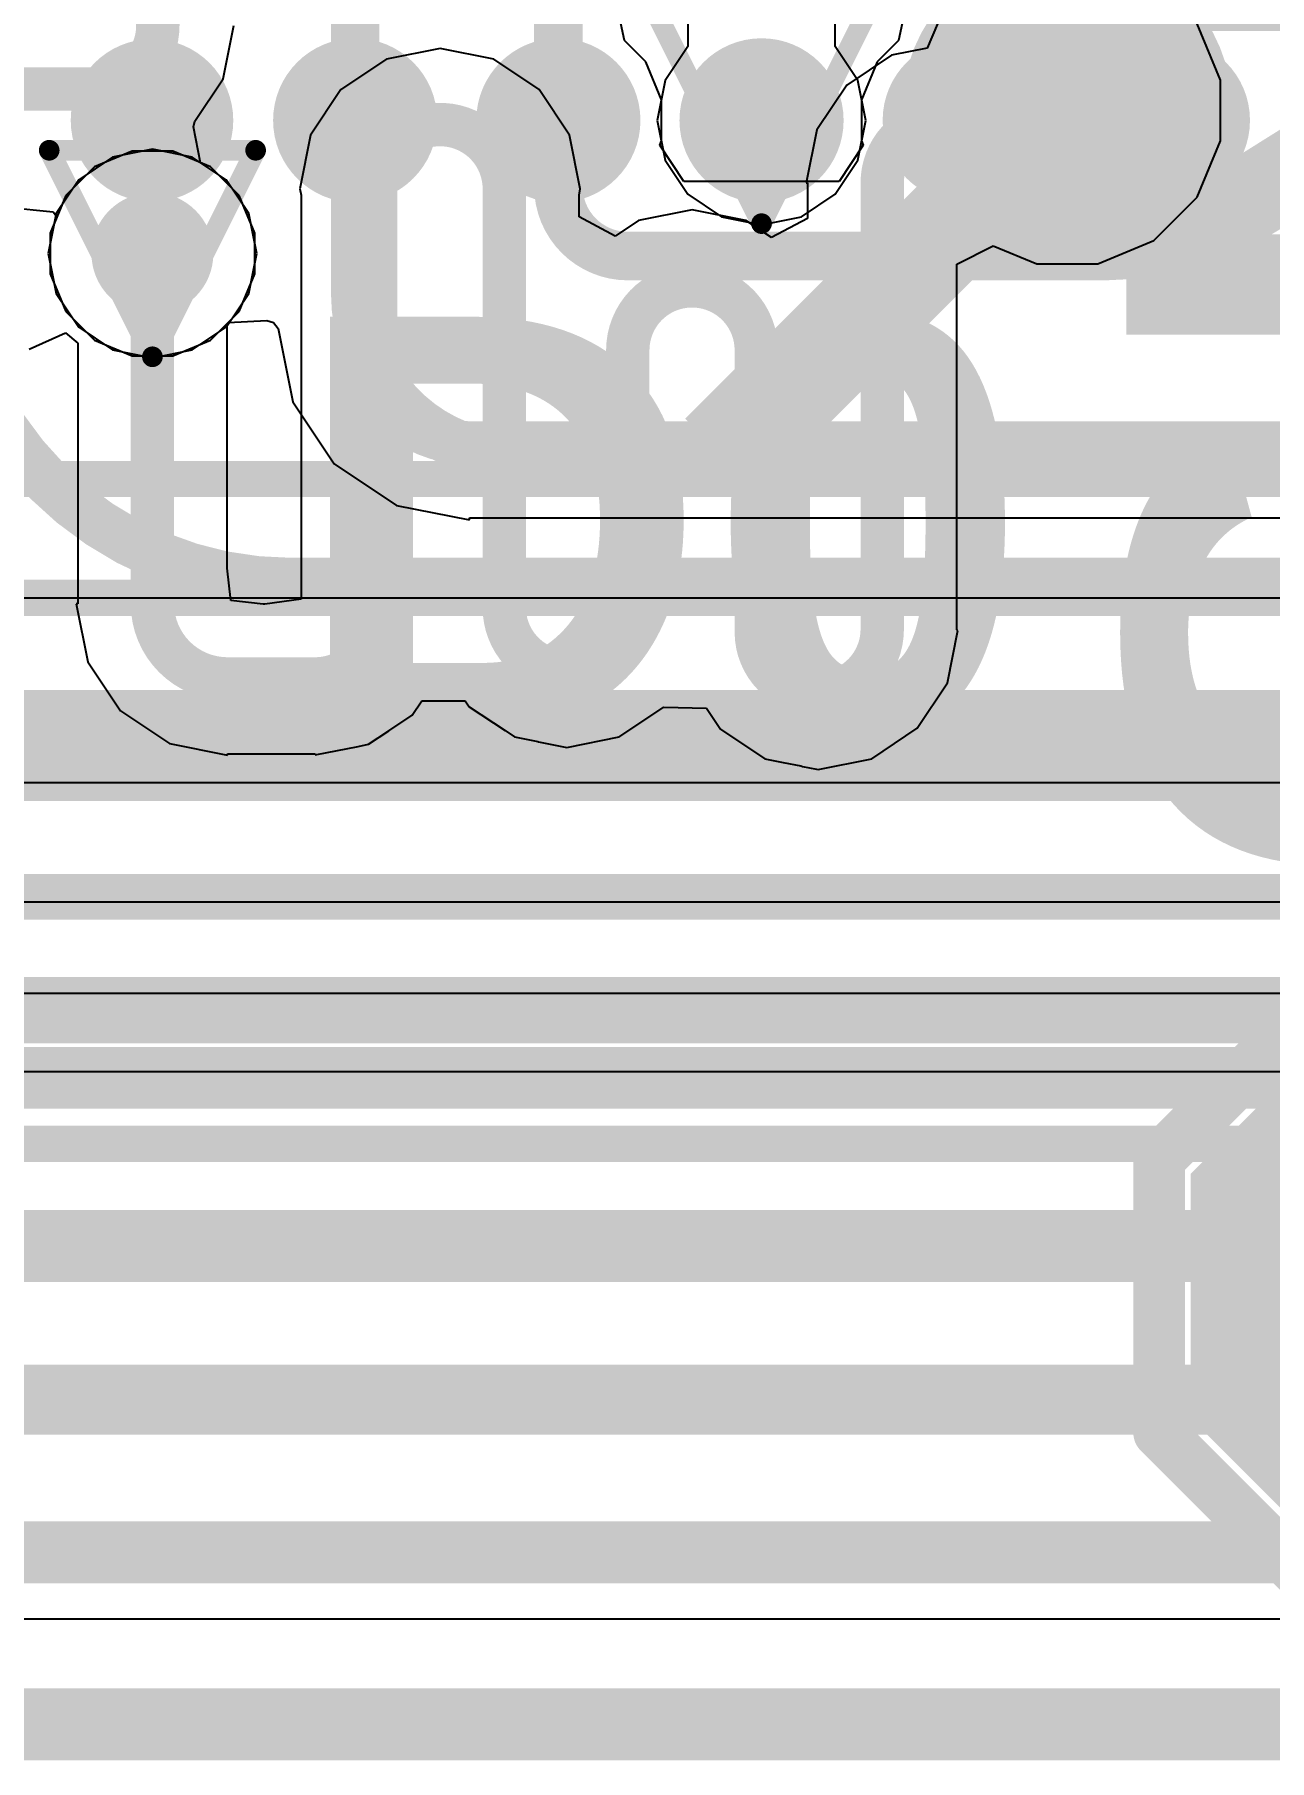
# Model space of a CAD drawing. Header units: inches. Extents: x -6 to 283, y -12 to 154.
# Drawn here: x 54.48 to 57.519, y -11.729 to -7.483 of the extents above; entities that cross this region are included whole.
import ezdxf

# ---------------------------------------------------------------- set-up
doc = ezdxf.new("R2010")
doc.units = ezdxf.units.IN
for name, color, linetype in [('Board Outline', 216, 'Continuous'), ('Bottom Layer', 5, 'Continuous'), ('Bottom Paste', 16, 'Continuous'), ('Bottom Solder', 6, 'Continuous'), ('Drill Drawing', 1, 'Continuous'), ('GND-1', 16, 'Continuous'), ('GND-2', 90, 'Continuous'), ('GND-3', 216, 'Continuous'), ('GND-4', 54, 'Continuous'), ('PWR-1', 156, 'Continuous'), ('PWR-2', 130, 'Continuous'), ('Signal L1', 76, 'Continuous'), ('Signal L2', 6, 'Continuous'), ('Top Layer', 1, 'Continuous'), ('Top Overlay', 2, 'Continuous'), ('Top Paste', 8, 'Continuous'), ('Top Solder', 216, 'Continuous'), ('Via Holes', 16, 'Continuous')]:
    doc.layers.add(name, color=color, linetype=linetype)
doc.styles.add('Arial Black_Bold', font='', dxfattribs={"height": 0.2})
doc.styles.add('Arial_Bold', font='', dxfattribs={"height": 0.2})
doc.styles.get('Arial Black_Bold').set_extended_font_data('Arial Black', bold=True)
doc.styles.get('Arial_Bold').set_extended_font_data('Arial', bold=True)

# ---------------------------------------------------------------- blocks, each defined once
blk = doc.blocks.new('T____________0_5___9')
at = {"layer": 'Top Layer'}
blk.add_hatch(color=1, dxfattribs=at).paths.add_polyline_path([(0.250000135, 0.5000002699999999), (-0.250000135, 0.5000002699999999), (-0.5000002699999999, 0.250000135), (-0.5000002699999999, -0.250000135), (-0.250000135, -0.5000002699999999), (0.250000135, -0.5000002699999999), (0.5000002699999999, -0.250000135), (0.5000002699999999, 0.250000135)])
at = {"layer": 'Top Paste'}
blk.add_hatch(color=8, dxfattribs=at).paths.add_polyline_path([(0.250000135, 0.5000002699999999), (-0.250000135, 0.5000002699999999), (-0.5000002699999999, 0.250000135), (-0.5000002699999999, -0.250000135), (-0.250000135, -0.5000002699999999), (0.250000135, -0.5000002699999999), (0.5000002699999999, -0.250000135), (0.5000002699999999, 0.250000135)])
at = {"layer": 'Top Solder'}
blk.add_hatch(color=216, dxfattribs=at).paths.add_polyline_path([(0.300800135, 0.6016002699999999), (-0.300800135, 0.6016002699999999), (-0.6016002699999999, 0.300800135), (-0.6016002699999999, -0.300800135), (-0.300800135, -0.6016002699999999), (0.300800135, -0.6016002699999999), (0.6016002699999999, -0.300800135), (0.6016002699999999, 0.300800135)])
at = {"layer": 'Top Overlay'}
for points in [[(-0.33552384, 0.6795008, 0.127, 0.127, 0), (-0.6818579199999999, 0.33316672, 0.127, 0.127, 0)], [(-0.33552384, 0.6795008, 0.127, 0.127, 0), (0.3364991999999999, 0.6795008, 0.127, 0.127, 0)], [(0.3364991999999999, 0.6795008, 0.127, 0.127, 0), (0.6836460799999999, 0.33235392, 0.127, 0.127, 0)], [(-0.6818579199999999, 0.33316672, 0.127, 0.127, 0), (-0.6818579199999999, -0.33414208, 0.127, 0.127, 0)], [(0.6836460799999999, 0.33235392, 0.127, 0.127, 0), (0.6836460799999999, -0.32983424, 0.127, 0.127, 0)], [(-0.6818579199999999, -0.33414208, 0.127, 0.127, 0), (-0.33739328, -0.6786067199999999, 0.127, 0.127, 0)], [(0.6836460799999999, -0.32983424, 0.127, 0.127, 0), (0.3348736, -0.6786067199999999, 0.127, 0.127, 0)], [(-0.33739328, -0.6786067199999999, 0.127, 0.127, 0), (0.3348736, -0.6786067199999999, 0.127, 0.127, 0)]]:
    blk.add_lwpolyline(points, format="xyseb", dxfattribs=at)
for points in [[(-0.36727384, 0.6795008, 0.0635, 0.0635, 1), (-0.30377384, 0.6795008, 0.0635, 0.0635, 1)], [(-0.36727384, 0.6795008, 0.0635, 0.0635, 1), (-0.30377384, 0.6795008, 0.0635, 0.0635, 1)], [(0.3047492, 0.6795008, 0.0635, 0.0635, 1), (0.3682492, 0.6795008, 0.0635, 0.0635, 1)], [(0.3047492, 0.6795008, 0.0635, 0.0635, 1), (0.3682492, 0.6795008, 0.0635, 0.0635, 1)], [(-0.71360792, 0.33316672, 0.0635, 0.0635, 1), (-0.65010792, 0.33316672, 0.0635, 0.0635, 1)], [(-0.71360792, 0.33316672, 0.0635, 0.0635, 1), (-0.65010792, 0.33316672, 0.0635, 0.0635, 1)], [(0.65189608, 0.33235392, 0.0635, 0.0635, 1), (0.71539608, 0.33235392, 0.0635, 0.0635, 1)], [(0.65189608, 0.33235392, 0.0635, 0.0635, 1), (0.71539608, 0.33235392, 0.0635, 0.0635, 1)], [(-0.71360792, -0.33414208, 0.0635, 0.0635, 1), (-0.65010792, -0.33414208, 0.0635, 0.0635, 1)], [(-0.71360792, -0.33414208, 0.0635, 0.0635, 1), (-0.65010792, -0.33414208, 0.0635, 0.0635, 1)], [(0.65189608, -0.32983424, 0.0635, 0.0635, 1), (0.71539608, -0.32983424, 0.0635, 0.0635, 1)], [(0.65189608, -0.32983424, 0.0635, 0.0635, 1), (0.71539608, -0.32983424, 0.0635, 0.0635, 1)], [(-0.36914328, -0.6786067199999999, 0.0635, 0.0635, 1), (-0.30564328, -0.6786067199999999, 0.0635, 0.0635, 1)], [(-0.36914328, -0.6786067199999999, 0.0635, 0.0635, 1), (-0.30564328, -0.6786067199999999, 0.0635, 0.0635, 1)], [(0.3031236, -0.6786067199999999, 0.0635, 0.0635, 1), (0.3666236, -0.6786067199999999, 0.0635, 0.0635, 1)], [(0.3031236, -0.6786067199999999, 0.0635, 0.0635, 1), (0.3666236, -0.6786067199999999, 0.0635, 0.0635, 1)]]:
    blk.add_lwpolyline(points, format="xyseb", close=True, dxfattribs=at)
blk = doc.blocks.new('FBGA_153_11_5_13__B_56')
at = {"layer": 'Bottom Layer'}
h = blk.add_hatch(color=5, dxfattribs=at)
edge = h.paths.add_edge_path()
edge.add_arc((-2.25000058, -3.25000112), 0.12499848, 0, 360)
h = blk.add_hatch(color=5, dxfattribs=at)
edge = h.paths.add_edge_path()
edge.add_arc((-1.74999904, -3.25000112), 0.127, 0, 360)
h = blk.add_hatch(color=5, dxfattribs=at)
edge = h.paths.add_edge_path()
edge.add_arc((-1.25000004, -3.25000112), 0.127, 0, 360)
h = blk.add_hatch(color=5, dxfattribs=at)
edge = h.paths.add_edge_path()
edge.add_arc((-0.75000104, -3.25000112), 0.127, 0, 360)
h = blk.add_hatch(color=5, dxfattribs=at)
edge = h.paths.add_edge_path()
edge.add_arc((-0.2499995, -3.25000112), 0.127, 0, 360)
h = blk.add_hatch(color=5, dxfattribs=at)
edge = h.paths.add_edge_path()
edge.add_arc((0.2499995, -3.25000112), 0.127, 0, 360)
at = {"layer": 'Bottom Paste'}
h = blk.add_hatch(color=16, dxfattribs=at)
edge = h.paths.add_edge_path()
edge.add_arc((-2.25000058, -3.25000112), 0.12499848, 0, 360)
h = blk.add_hatch(color=16, dxfattribs=at)
edge = h.paths.add_edge_path()
edge.add_arc((-1.74999904, -3.25000112), 0.127, 0, 360)
h = blk.add_hatch(color=16, dxfattribs=at)
edge = h.paths.add_edge_path()
edge.add_arc((-1.25000004, -3.25000112), 0.127, 0, 360)
h = blk.add_hatch(color=16, dxfattribs=at)
edge = h.paths.add_edge_path()
edge.add_arc((-0.75000104, -3.25000112), 0.127, 0, 360)
h = blk.add_hatch(color=16, dxfattribs=at)
edge = h.paths.add_edge_path()
edge.add_arc((-0.2499995, -3.25000112), 0.127, 0, 360)
h = blk.add_hatch(color=16, dxfattribs=at)
edge = h.paths.add_edge_path()
edge.add_arc((0.2499995, -3.25000112), 0.127, 0, 360)
at = {"layer": 'Bottom Solder'}
h = blk.add_hatch(color=6, dxfattribs=at)
edge = h.paths.add_edge_path()
edge.add_arc((-2.25000058, -3.25000112), 0.1999996, 0, 360)
h = blk.add_hatch(color=6, dxfattribs=at)
edge = h.paths.add_edge_path()
edge.add_arc((-1.74999904, -3.25000112), 0.20200112, 0, 360)
h = blk.add_hatch(color=6, dxfattribs=at)
edge = h.paths.add_edge_path()
edge.add_arc((-1.25000004, -3.25000112), 0.20200112, 0, 360)
h = blk.add_hatch(color=6, dxfattribs=at)
edge = h.paths.add_edge_path()
edge.add_arc((-0.75000104, -3.25000112), 0.20200112, 0, 360)
h = blk.add_hatch(color=6, dxfattribs=at)
edge = h.paths.add_edge_path()
edge.add_arc((-0.2499995, -3.25000112), 0.20200112, 0, 360)
h = blk.add_hatch(color=6, dxfattribs=at)
edge = h.paths.add_edge_path()
edge.add_arc((0.2499995, -3.25000112), 0.20200112, 0, 360)

msp = doc.modelspace()

# ---------------------------------------------------------------- hatches: boundary and pattern name
at = {"layer": 'Bottom Layer'}
h = msp.add_hatch(color=5, dxfattribs=at)
edge = h.paths.add_edge_path()
edge.add_arc((56.2692804, -7.69436358), 0.1499997, 0, 360)
h = msp.add_hatch(color=5, dxfattribs=at)
edge = h.paths.add_edge_path()
edge.add_arc((54.77031717999999, -8.02190674), 0.1499997, 0, 360)
at = {"layer": 'GND-1'}
h = msp.add_hatch(color=16, dxfattribs=at)
edge = h.paths.add_edge_path()
edge.add_arc((56.2692804, -7.69436358), 0.1499997, 0, 360)
h = msp.add_hatch(color=16, dxfattribs=at)
edge = h.paths.add_edge_path()
edge.add_arc((54.77031717999999, -8.02190674), 0.1499997, 0, 360)
at = {"layer": 'GND-2'}
h = msp.add_hatch(color=90, dxfattribs=at)
edge = h.paths.add_edge_path()
edge.add_arc((56.2692804, -7.69436358), 0.1499997, 0, 360)
h = msp.add_hatch(color=90, dxfattribs=at)
edge = h.paths.add_edge_path()
edge.add_arc((54.77031717999999, -8.02190674), 0.1499997, 0, 360)
at = {"layer": 'GND-3'}
h = msp.add_hatch(color=216, dxfattribs=at)
edge = h.paths.add_edge_path()
edge.add_arc((56.2692804, -7.69436358), 0.1499997, 0, 360)
h = msp.add_hatch(color=216, dxfattribs=at)
edge = h.paths.add_edge_path()
edge.add_arc((54.77031717999999, -8.02190674), 0.1499997, 0, 360)
at = {"layer": 'GND-4'}
h = msp.add_hatch(color=54, dxfattribs=at)
edge = h.paths.add_edge_path()
edge.add_arc((56.2692804, -7.69436358), 0.1499997, 0, 360)
h = msp.add_hatch(color=54, dxfattribs=at)
edge = h.paths.add_edge_path()
edge.add_arc((54.77031717999999, -8.02190674), 0.1499997, 0, 360)
at = {"layer": 'PWR-1'}
h = msp.add_hatch(color=156, dxfattribs=at)
edge = h.paths.add_edge_path()
edge.add_arc((56.2692804, -7.69436358), 0.1499997, 0, 360)
h = msp.add_hatch(color=156, dxfattribs=at)
edge = h.paths.add_edge_path()
edge.add_arc((54.77031717999999, -8.02190674), 0.1499997, 0, 360)
at = {"layer": 'PWR-2'}
h = msp.add_hatch(color=130, dxfattribs=at)
edge = h.paths.add_edge_path()
edge.add_arc((56.2692804, -7.69436358), 0.1499997, 0, 360)
h = msp.add_hatch(color=130, dxfattribs=at)
edge = h.paths.add_edge_path()
edge.add_arc((54.77031717999999, -8.02190674), 0.1499997, 0, 360)
at = {"layer": 'Signal L1'}
h = msp.add_hatch(color=76, dxfattribs=at)
edge = h.paths.add_edge_path()
edge.add_arc((56.2692804, -7.69436358), 0.1499997, 0, 360)
h = msp.add_hatch(color=76, dxfattribs=at)
edge = h.paths.add_edge_path()
edge.add_arc((54.77031717999999, -8.02190674), 0.1499997, 0, 360)
at = {"layer": 'Signal L2'}
h = msp.add_hatch(color=6, dxfattribs=at)
edge = h.paths.add_edge_path()
edge.add_arc((56.2692804, -7.69436358), 0.1499997, 0, 360)
h = msp.add_hatch(color=6, dxfattribs=at)
edge = h.paths.add_edge_path()
edge.add_arc((54.77031717999999, -8.02190674), 0.1499997, 0, 360)
at = {"layer": 'Top Layer'}
h = msp.add_hatch(color=1, dxfattribs=at)
edge = h.paths.add_edge_path()
edge.add_arc((57.02148869999999, -7.67006594), 0.2499995, 0, 360)
h = msp.add_hatch(color=1, dxfattribs=at)
edge = h.paths.add_edge_path()
edge.add_arc((56.2692804, -7.69436358), 0.1499997, 0, 360)
h = msp.add_hatch(color=1, dxfattribs=at)
edge = h.paths.add_edge_path()
edge.add_arc((54.77031717999999, -8.02190674), 0.1499997, 0, 360)
at = {"layer": 'Top Overlay'}
msp.add_hatch(color=2, dxfattribs=at).paths.add_polyline_path([(56.26404037999999, -8.61118674), (56.90699058, -7.968236539999999), (56.7239277, -7.78517366), (56.0809775, -8.42812386)])
at = {"layer": 'Top Paste'}
h = msp.add_hatch(color=8, dxfattribs=at)
edge = h.paths.add_edge_path()
edge.add_arc((57.02148869999999, -7.67006594), 0.2499995, 0, 360)
at = {"layer": 'Top Solder'}
h = msp.add_hatch(color=216, dxfattribs=at)
edge = h.paths.add_edge_path()
edge.add_arc((57.02148869999999, -7.67006594), 0.3515995, 0, 360)
at = {"layer": 'Via Holes'}
h = msp.add_hatch(color=7, dxfattribs=at)
edge = h.paths.add_edge_path()
edge.add_arc((56.2692804, -7.69436358), 0.07499858, 0, 360)
h = msp.add_hatch(color=7, dxfattribs=at)
edge = h.paths.add_edge_path()
edge.add_arc((54.77031717999999, -8.02190674), 0.07499858, 0, 360)

# ---------------------------------------------------------------- linework, layer by layer
at = {"layer": 'Board Outline'}
msp.add_lwpolyline([(12.036425, -11.64013166, 0.1778, 0.1778, 0), (75.42232058, -11.64012658, 0.1778, 0.1778, 0)], format="xyseb", dxfattribs=at)
at = {"layer": 'Bottom Layer'}
for p, q in [((55.9321716, -7.498044439999999), (55.92062221999999, -7.444361539999999)), ((56.61794111999999, -7.44436408), (56.60639174, -7.498044439999999)), ((55.98461244, -7.550485279999999), (55.9321716, -7.498044439999999)), ((56.60639174, -7.498044439999999), (56.5539509, -7.550485279999999)), ((56.02328139999999, -7.64384044), (55.98461244, -7.550485279999999)), ((56.5539509, -7.550485279999999), (56.51528194, -7.64384044)), ((56.02328139999999, -7.744886719999999), (56.02328139999999, -7.64384044)), ((56.51528194, -7.64384044), (56.51528194, -7.744886719999999)), ((56.01892276, -7.75540994), (56.02328139999999, -7.744886719999999)), ((56.0783232, -7.844312479999999), (56.01892276, -7.75540994)), ((56.51964057999999, -7.75540994), (56.46024014, -7.844312479999999)), ((56.51528194, -7.744886719999999), (56.51964057999999, -7.75540994)), ((56.46024014, -7.844312479999999), (56.0783232, -7.844312479999999)), ((54.41202478, -7.9079979), (54.5261038, -7.919646339999999)), ((54.5332031, -7.93688532), (54.51871747999999, -7.971861119999999)), ((54.5261038, -7.919646339999999), (54.53164861999999, -7.92648656)), ((54.53164861999999, -7.92648656), (54.5332031, -7.93688532)), ((54.51871747999999, -7.971861119999999), (54.51871747999999, -8.07195236)), ((54.51871747999999, -8.07195236), (54.55702068, -8.16442614)), ((54.55702068, -8.16442614), (54.62779777999999, -8.23520324)), ((54.91283658, -8.23520324), (54.95637471999999, -8.191665099999998)), ((54.95637471999999, -8.191665099999998), (55.05171362, -8.18644286)), ((55.05171362, -8.18644286), (55.06847508, -8.191863219999998)), ((55.06847508, -8.191863219999998), (55.07989238, -8.206282799999999)), ((54.62779777999999, -8.23520324), (54.72027155999999, -8.273506439999998)), ((54.82036279999999, -8.273506439999998), (54.91283658, -8.23520324)), ((55.07989238, -8.206282799999999), (55.11574194, -8.38651358)), ((54.72027155999999, -8.273506439999998), (54.82036279999999, -8.273506439999998)), ((55.11574194, -8.38651358), (55.21783723999999, -8.539309819999998)), ((55.21783723999999, -8.539309819999998), (55.37063348, -8.64140512)), ((55.37063348, -8.64140512), (55.55086679999999, -8.677254679999999)), ((55.55086679999999, -8.677254679999999), (55.55086679999999, -8.6717378)), ((55.55086679999999, -8.6717378), (60.399168, -8.6717378)), ((63.75683718, -9.84254826), (51.47319905999999, -9.84254826))]:
    msp.add_line(p, q, dxfattribs=at)
for points in [[(54.76927832, -7.694475339999999, 0.10668, 0.10668, 0), (54.76979901999999, -7.69499604, 0.10668, 0.10668, 0)], [(54.76979901999999, -8.02138858, 0.10668, 0.10668, 0), (54.76979901999999, -7.69499604, 0.10668, 0.10668, 0)], [(55.26928239999999, -8.20628026, 0.10668, 0.10668, 0), (55.26928239999999, -7.69436358, 0.10668, 0.10668, 0)], [(55.7692814, -7.8465172, 0.10668, 0.10668, 0), (55.7692814, -7.69436358, 0.10668, 0.10668, 0)], [(55.95094982, -8.02818562, 0.10668, 0.10668, -0.4142135623730951), (55.7692814, -7.8465172, 0.10668, 0.10668, 0)], [(54.76979901999999, -8.02138858, 0.10668, 0.10668, 0), (54.77031717999999, -8.02190674, 0.10668, 0.10668, 0)], [(55.95094982, -8.02818562, 0.10668, 0.10668, 0), (58.51990582, -8.02818562, 0.10668, 0.10668, 0)], [(55.55086679999999, -8.48786466, 0.10668, 0.10668, -0.4142135623730951), (55.26928239999999, -8.20628026, 0.10668, 0.10668, 0)], [(55.55086679999999, -8.48786466, 0.10668, 0.10668, 0), (60.42842372, -8.48786466, 0.10668, 0.10668, 0)], [(51.47319905999999, -10.04972844, 0.1524, 0.1524, 0), (64.25843892, -10.04972844, 0.1524, 0.1524, 0)], [(51.26057312, -10.45092652, 0.1524, 0.1524, 0), (64.25724004, -10.45092652, 0.1524, 0.1524, 0)], [(51.23433745999999, -10.85172582, 0.1524, 0.1524, 0), (64.25644247999999, -10.85172582, 0.1524, 0.1524, 0)], [(51.19818818, -11.21712514, 0.1524, 0.1524, 0), (64.8160375, -11.21712514, 0.1524, 0.1524, 0)]]:
    msp.add_lwpolyline(points, format="xyseb", dxfattribs=at)
for points in [[(54.74260832, -7.694475339999999, 0.05333999999999999, 0.05333999999999999, 1), (54.79594831999999, -7.694475339999999, 0.05333999999999999, 0.05333999999999999, 1)], [(54.74312902, -7.69499604, 0.05333999999999999, 0.05333999999999999, 1), (54.79646902, -7.69499604, 0.05333999999999999, 0.05333999999999999, 1)], [(54.74312902, -7.69499604, 0.05333999999999999, 0.05333999999999999, 1), (54.79646902, -7.69499604, 0.05333999999999999, 0.05333999999999999, 1)], [(55.2426124, -7.69436358, 0.05333999999999999, 0.05333999999999999, 1), (55.2959524, -7.69436358, 0.05333999999999999, 0.05333999999999999, 1)], [(55.74261139999999, -7.69436358, 0.05333999999999999, 0.05333999999999999, 1), (55.79595139999999, -7.69436358, 0.05333999999999999, 0.05333999999999999, 1)], [(55.74261139999999, -7.8465172, 0.05333999999999999, 0.05333999999999999, 1), (55.79595139999999, -7.8465172, 0.05333999999999999, 0.05333999999999999, 1)], [(55.74261139999999, -7.8465172, 0.05333999999999999, 0.05333999999999999, 1), (55.79595139999999, -7.8465172, 0.05333999999999999, 0.05333999999999999, 1)], [(54.74312902, -8.02138858, 0.05333999999999999, 0.05333999999999999, 1), (54.79646902, -8.02138858, 0.05333999999999999, 0.05333999999999999, 1)], [(54.74312902, -8.02138858, 0.05333999999999999, 0.05333999999999999, 1), (54.79646902, -8.02138858, 0.05333999999999999, 0.05333999999999999, 1)], [(54.74364718, -8.02190674, 0.05333999999999999, 0.05333999999999999, 1), (54.79698718, -8.02190674, 0.05333999999999999, 0.05333999999999999, 1)], [(55.92427982, -8.02818562, 0.05333999999999999, 0.05333999999999999, 1), (55.97761981999999, -8.02818562, 0.05333999999999999, 0.05333999999999999, 1)], [(55.92427982, -8.02818562, 0.05333999999999999, 0.05333999999999999, 1), (55.97761981999999, -8.02818562, 0.05333999999999999, 0.05333999999999999, 1)], [(55.2426124, -8.20628026, 0.05333999999999999, 0.05333999999999999, 1), (55.2959524, -8.20628026, 0.05333999999999999, 0.05333999999999999, 1)], [(55.2426124, -8.20628026, 0.05333999999999999, 0.05333999999999999, 1), (55.2959524, -8.20628026, 0.05333999999999999, 0.05333999999999999, 1)], [(55.5241968, -8.48786466, 0.05333999999999999, 0.05333999999999999, 1), (55.5775368, -8.48786466, 0.05333999999999999, 0.05333999999999999, 1)], [(55.5241968, -8.48786466, 0.05333999999999999, 0.05333999999999999, 1), (55.5775368, -8.48786466, 0.05333999999999999, 0.05333999999999999, 1)]]:
    msp.add_lwpolyline(points, format="xyseb", close=True, dxfattribs=at)
at = {"layer": 'Drill Drawing'}
for points in [[(56.01528039999999, -7.44036358, 0.0508, 0.0508, 0), (56.2692804, -7.948363579999999, 0.0508, 0.0508, 0)], [(56.2692804, -7.948363579999999, 0.0508, 0.0508, 0), (56.5232804, -7.44036358, 0.0508, 0.0508, 0)], [(54.51631718, -7.76790674, 0.0508, 0.0508, 0), (55.02431718, -7.76790674, 0.0508, 0.0508, 0)], [(54.51631718, -7.76790674, 0.0508, 0.0508, 0), (54.77031717999999, -8.275906739999998, 0.0508, 0.0508, 0)], [(54.77031717999999, -8.275906739999998, 0.0508, 0.0508, 0), (55.02431718, -7.76790674, 0.0508, 0.0508, 0)]]:
    msp.add_lwpolyline(points, format="xyseb", dxfattribs=at)
for points in [[(54.50361717999999, -7.76790674, 0.0254, 0.0254, 1), (54.52901718, -7.76790674, 0.0254, 0.0254, 1)], [(54.50361717999999, -7.76790674, 0.0254, 0.0254, 1), (54.52901718, -7.76790674, 0.0254, 0.0254, 1)], [(55.01161717999999, -7.76790674, 0.0254, 0.0254, 1), (55.03701717999999, -7.76790674, 0.0254, 0.0254, 1)], [(55.01161717999999, -7.76790674, 0.0254, 0.0254, 1), (55.03701717999999, -7.76790674, 0.0254, 0.0254, 1)], [(56.2565804, -7.948363579999999, 0.0254, 0.0254, 1), (56.28198039999999, -7.948363579999999, 0.0254, 0.0254, 1)], [(56.2565804, -7.948363579999999, 0.0254, 0.0254, 1), (56.28198039999999, -7.948363579999999, 0.0254, 0.0254, 1)], [(54.75761718, -8.275906739999998, 0.0254, 0.0254, 1), (54.78301717999999, -8.275906739999998, 0.0254, 0.0254, 1)], [(54.75761718, -8.275906739999998, 0.0254, 0.0254, 1), (54.78301717999999, -8.275906739999998, 0.0254, 0.0254, 1)]]:
    msp.add_lwpolyline(points, format="xyseb", close=True, dxfattribs=at)
at = {"layer": 'GND-1'}
for p, q in [((54.62779777999999, -7.80861024), (54.55702068, -7.879387339999999)), ((54.72027155999999, -7.77030704), (54.62779777999999, -7.80861024)), ((54.82036279999999, -7.77030704), (54.72027155999999, -7.77030704)), ((54.91283658, -7.80861024), (54.82036279999999, -7.77030704)), ((54.98361367999999, -7.879387339999999), (54.91283658, -7.80861024)), ((54.55702068, -7.879387339999999), (54.51871747999999, -7.971861119999999)), ((55.02191688, -7.971861119999999), (54.98361367999999, -7.879387339999999)), ((54.51871747999999, -7.971861119999999), (54.51871747999999, -8.07195236)), ((55.02191688, -8.07195236), (55.02191688, -7.971861119999999)), ((54.51871747999999, -8.07195236), (54.55702068, -8.16442614)), ((54.98361367999999, -8.16442614), (55.02191688, -8.07195236)), ((54.55702068, -8.16442614), (54.62779777999999, -8.23520324)), ((54.91283658, -8.23520324), (54.98361367999999, -8.16442614)), ((54.62779777999999, -8.23520324), (54.72027155999999, -8.273506439999998)), ((54.82036279999999, -8.273506439999998), (54.91283658, -8.23520324)), ((54.72027155999999, -8.273506439999998), (54.82036279999999, -8.273506439999998)), ((65.20735244, -11.38116342), (43.75948068, -11.38116342))]:
    msp.add_line(p, q, dxfattribs=at)
at = {"layer": 'GND-2'}
for p, q in [((54.62779777999999, -7.80861024), (54.55702068, -7.879387339999999)), ((54.72027155999999, -7.77030704), (54.62779777999999, -7.80861024)), ((54.82036279999999, -7.77030704), (54.72027155999999, -7.77030704)), ((54.91283658, -7.80861024), (54.82036279999999, -7.77030704)), ((54.98361367999999, -7.879387339999999), (54.91283658, -7.80861024)), ((54.55702068, -7.879387339999999), (54.51871747999999, -7.971861119999999)), ((55.02191688, -7.971861119999999), (54.98361367999999, -7.879387339999999)), ((54.51871747999999, -7.971861119999999), (54.51871747999999, -8.07195236)), ((55.02191688, -8.07195236), (55.02191688, -7.971861119999999)), ((54.51871747999999, -8.07195236), (54.55702068, -8.16442614)), ((54.98361367999999, -8.16442614), (55.02191688, -8.07195236)), ((54.55702068, -8.16442614), (54.62779777999999, -8.23520324)), ((54.91283658, -8.23520324), (54.98361367999999, -8.16442614)), ((54.62779777999999, -8.23520324), (54.72027155999999, -8.273506439999998)), ((54.82036279999999, -8.273506439999998), (54.91283658, -8.23520324)), ((54.72027155999999, -8.273506439999998), (54.82036279999999, -8.273506439999998)), ((65.20735244, -11.38116342), (43.75948068, -11.38116342))]:
    msp.add_line(p, q, dxfattribs=at)
at = {"layer": 'GND-3'}
for p, q in [((54.62779777999999, -7.80861024), (54.55702068, -7.879387339999999)), ((54.72027155999999, -7.77030704), (54.62779777999999, -7.80861024)), ((54.82036279999999, -7.77030704), (54.72027155999999, -7.77030704)), ((54.91283658, -7.80861024), (54.82036279999999, -7.77030704)), ((54.98361367999999, -7.879387339999999), (54.91283658, -7.80861024)), ((54.55702068, -7.879387339999999), (54.51871747999999, -7.971861119999999)), ((55.02191688, -7.971861119999999), (54.98361367999999, -7.879387339999999)), ((54.51871747999999, -7.971861119999999), (54.51871747999999, -8.07195236)), ((55.02191688, -8.07195236), (55.02191688, -7.971861119999999)), ((54.51871747999999, -8.07195236), (54.55702068, -8.16442614)), ((54.98361367999999, -8.16442614), (55.02191688, -8.07195236)), ((54.55702068, -8.16442614), (54.62779777999999, -8.23520324)), ((54.91283658, -8.23520324), (54.98361367999999, -8.16442614)), ((54.62779777999999, -8.23520324), (54.72027155999999, -8.273506439999998)), ((54.82036279999999, -8.273506439999998), (54.91283658, -8.23520324)), ((54.72027155999999, -8.273506439999998), (54.82036279999999, -8.273506439999998)), ((65.20735244, -11.38116342), (43.75948068, -11.38116342))]:
    msp.add_line(p, q, dxfattribs=at)
at = {"layer": 'GND-4'}
for p, q in [((54.62779777999999, -7.80861024), (54.55702068, -7.879387339999999)), ((54.72027155999999, -7.77030704), (54.62779777999999, -7.80861024)), ((54.82036279999999, -7.77030704), (54.72027155999999, -7.77030704)), ((54.91283658, -7.80861024), (54.82036279999999, -7.77030704)), ((54.98361367999999, -7.879387339999999), (54.91283658, -7.80861024)), ((54.55702068, -7.879387339999999), (54.51871747999999, -7.971861119999999)), ((55.02191688, -7.971861119999999), (54.98361367999999, -7.879387339999999)), ((54.51871747999999, -7.971861119999999), (54.51871747999999, -8.07195236)), ((55.02191688, -8.07195236), (55.02191688, -7.971861119999999)), ((54.51871747999999, -8.07195236), (54.55702068, -8.16442614)), ((54.98361367999999, -8.16442614), (55.02191688, -8.07195236)), ((54.55702068, -8.16442614), (54.62779777999999, -8.23520324)), ((54.91283658, -8.23520324), (54.98361367999999, -8.16442614)), ((54.62779777999999, -8.23520324), (54.72027155999999, -8.273506439999998)), ((54.82036279999999, -8.273506439999998), (54.91283658, -8.23520324)), ((54.72027155999999, -8.273506439999998), (54.82036279999999, -8.273506439999998)), ((65.20735244, -11.38116342), (43.75948068, -11.38116342))]:
    msp.add_line(p, q, dxfattribs=at)
at = {"layer": 'PWR-1'}
for p, q in [((56.0878863, -7.375756139999999), (56.0878863, -7.512972019999999)), ((56.4506745, -7.51296948), (56.4506745, -7.375753599999999)), ((56.0878863, -7.512972019999999), (56.03227807999999, -7.59619512)), ((56.50628271999999, -7.59619512), (56.4506745, -7.51296948)), ((56.03227807999999, -7.59619512), (56.01275055999999, -7.69436358)), ((56.52581023999999, -7.69436358), (56.50628271999999, -7.59619512)), ((56.01275055999999, -7.69436358), (56.03227807999999, -7.79253204)), ((56.50628271999999, -7.79253204), (56.52581023999999, -7.69436358)), ((54.77031717999999, -7.765376899999999), (54.67214872, -7.784904419999999)), ((54.86848563999999, -7.784904419999999), (54.77031717999999, -7.765376899999999)), ((54.67214872, -7.784904419999999), (54.58892307999999, -7.840512639999999)), ((54.95171128, -7.840512639999999), (54.86848563999999, -7.784904419999999)), ((56.03227807999999, -7.79253204), (56.0878863, -7.87575768)), ((56.4506745, -7.87575768), (56.50628271999999, -7.79253204)), ((54.58892307999999, -7.840512639999999), (54.53331486, -7.92373828)), ((55.0073195, -7.92373828), (54.95171128, -7.840512639999999)), ((56.0878863, -7.87575768), (56.17111194, -7.931365899999999)), ((56.36744886, -7.931365899999999), (56.4506745, -7.87575768)), ((54.53331486, -7.92373828), (54.51378734, -8.02190674)), ((55.02684702, -8.02190674), (55.0073195, -7.92373828)), ((56.17111194, -7.931365899999999), (56.2692804, -7.95089342)), ((56.2692804, -7.95089342), (56.36744886, -7.931365899999999)), ((54.51378734, -8.02190674), (54.53331486, -8.1200752)), ((55.0073195, -8.1200752), (55.02684702, -8.02190674)), ((54.53331486, -8.1200752), (54.58892307999999, -8.203300839999999)), ((54.95171128, -8.203300839999999), (55.0073195, -8.1200752)), ((54.58892307999999, -8.203300839999999), (54.67214872, -8.258909059999999)), ((54.86848563999999, -8.258909059999999), (54.95171128, -8.203300839999999)), ((54.67214872, -8.258909059999999), (54.77031717999999, -8.27843658)), ((54.77031717999999, -8.27843658), (54.86848563999999, -8.258909059999999)), ((60.70306376, -9.324289199999999), (38.752272, -9.324484779999999)), ((38.58647858, -9.616478099999998), (60.98720086, -9.616478099999998)), ((65.20735244, -11.38116342), (36.4979458, -11.38116342))]:
    msp.add_line(p, q, dxfattribs=at)
at = {"layer": 'PWR-2'}
for p, q in [((48.92285363999999, -8.86889006), (61.20312372, -8.86889514)), ((65.20735244, -11.38116342), (43.75948068, -11.38116342))]:
    msp.add_line(p, q, dxfattribs=at)
at = {"layer": 'Signal L1'}
for p, q in [((53.37261614, -10.03398044), (62.59434522, -10.03398044)), ((65.20735244, -11.38116342), (43.75948068, -11.38116342))]:
    msp.add_line(p, q, dxfattribs=at)
for points in [[(55.26940431999999, -8.11825402, 0.11938, 0.11938, 0), (55.26940431999999, -7.194483959999999, 0.11938, 0.11938, 0)], [(55.7692814, -7.857007400000001, 0.11938, 0.11938, 0), (55.7692814, -7.19436204, 0.11938, 0.11938, 0)], [(57.63979582, -7.81140932, 0.11938, 0.11938, -0.1987023551760038), (57.11585224, -8.02818562, 0.11938, 0.11938, 0)], [(55.94045962, -8.02818562, 0.11938, 0.11938, -0.4142135623730951), (55.7692814, -7.857007400000001, 0.11938, 0.11938, 0)], [(55.11080926, -8.83005346, 0.11938, 0.11938, -0.4142135623730951), (54.26252038, -7.981764579999999, 0.11938, 0.11938, 0)], [(55.94045962, -8.02818562, 0.11938, 0.11938, 0), (57.11585224, -8.02818562, 0.11938, 0.11938, 0)], [(55.26940178, -8.119353839999999, 0.11938, 0.11938, 0), (55.26940431999999, -8.11825402, 0.11938, 0.11938, 0)], [(55.66944924, -8.519403839999999, 0.11938, 0.11938, -0.414222860778197), (55.26940178, -8.119353839999999, 0.11938, 0.11938, 0)], [(55.66944924, -8.519403839999999, 0.11938, 0.11938, 0), (55.67022648, -8.5194013, 0.11938, 0.11938, 0)], [(55.67022648, -8.5194013, 0.11938, 0.11938, 0), (59.01878468, -8.5194013, 0.11938, 0.11938, 0)], [(55.11080926, -8.83005346, 0.11938, 0.11938, 0), (60.91487182, -8.83005346, 0.11938, 0.11938, 0)], [(54.2564447, -9.22302194, 0.254, 0.254, 0), (61.39032933999999, -9.22302194, 0.254, 0.254, 0)], [(53.37261614, -9.5986981, 0.1016, 0.1016, 0), (62.59434522, -9.5986981, 0.1016, 0.1016, 0)], [(53.37261614, -9.8526981, 0.1016, 0.1016, 0), (62.59434522, -9.8526981, 0.1016, 0.1016, 0)]]:
    msp.add_lwpolyline(points, format="xyseb", dxfattribs=at)
for points in [[(55.7394364, -7.857007400000001, 0.05969, 0.05969, 1), (55.7991264, -7.857007400000001, 0.05969, 0.05969, 1)], [(55.7394364, -7.857007400000001, 0.05969, 0.05969, 1), (55.7991264, -7.857007400000001, 0.05969, 0.05969, 1)], [(55.91061461999999, -8.02818562, 0.05969, 0.05969, 1), (55.97030462, -8.02818562, 0.05969, 0.05969, 1)], [(55.91061461999999, -8.02818562, 0.05969, 0.05969, 1), (55.97030462, -8.02818562, 0.05969, 0.05969, 1)], [(57.08600723999999, -8.02818562, 0.05969, 0.05969, 1), (57.14569724, -8.02818562, 0.05969, 0.05969, 1)], [(57.08600723999999, -8.02818562, 0.05969, 0.05969, 1), (57.14569724, -8.02818562, 0.05969, 0.05969, 1)], [(55.23955678, -8.119353839999999, 0.05969, 0.05969, 1), (55.29924678, -8.119353839999999, 0.05969, 0.05969, 1)], [(55.23955678, -8.119353839999999, 0.05969, 0.05969, 1), (55.29924678, -8.119353839999999, 0.05969, 0.05969, 1)], [(55.23955932, -8.11825402, 0.05969, 0.05969, 1), (55.29924931999999, -8.11825402, 0.05969, 0.05969, 1)], [(55.23955932, -8.11825402, 0.05969, 0.05969, 1), (55.29924931999999, -8.11825402, 0.05969, 0.05969, 1)], [(55.63960424, -8.519403839999999, 0.05969, 0.05969, 1), (55.69929423999999, -8.519403839999999, 0.05969, 0.05969, 1)], [(55.63960424, -8.519403839999999, 0.05969, 0.05969, 1), (55.69929423999999, -8.519403839999999, 0.05969, 0.05969, 1)], [(55.64038148, -8.5194013, 0.05969, 0.05969, 1), (55.70007148, -8.5194013, 0.05969, 0.05969, 1)], [(55.64038148, -8.5194013, 0.05969, 0.05969, 1), (55.70007148, -8.5194013, 0.05969, 0.05969, 1)], [(55.08096426, -8.83005346, 0.05969, 0.05969, 1), (55.14065426, -8.83005346, 0.05969, 0.05969, 1)], [(55.08096426, -8.83005346, 0.05969, 0.05969, 1), (55.14065426, -8.83005346, 0.05969, 0.05969, 1)]]:
    msp.add_lwpolyline(points, format="xyseb", close=True, dxfattribs=at)
at = {"layer": 'Signal L2'}
for points in [[(50.22158865999999, -8.57678498, 0.08889999999999999, 0.08889999999999999, 0), (61.81177884, -8.57678498, 0.08889999999999999, 0.08889999999999999, 0)], [(50.1005983, -8.868884979999999, 0.08889999999999999, 0.08889999999999999, 0), (61.81177884, -8.868884979999999, 0.08889999999999999, 0.08889999999999999, 0)], [(46.68425765999999, -9.3243781, 0.08889999999999999, 0.08889999999999999, 0), (64.49749609999999, -9.3243781, 0.08889999999999999, 0.08889999999999999, 0)], [(46.5632673, -9.616478099999998, 0.08889999999999999, 0.08889999999999999, 0), (64.61848646, -9.616478099999998, 0.08889999999999999, 0.08889999999999999, 0)], [(46.43610982, -9.920038579999998, 0.08889999999999999, 0.08889999999999999, 0), (65.50400665999999, -9.920038579999998, 0.08889999999999999, 0.08889999999999999, 0)], [(46.31511946, -10.21213858, 0.08889999999999999, 0.08889999999999999, 0), (65.62499702, -10.21213858, 0.08889999999999999, 0.08889999999999999, 0)], [(46.22404268, -10.50727388, 0.08889999999999999, 0.08889999999999999, 0), (66.28383237999999, -10.50727388, 0.08889999999999999, 0.08889999999999999, 0)], [(46.10305232, -10.79937388, 0.08889999999999999, 0.08889999999999999, 0), (66.28383491999999, -10.79937388, 0.08889999999999999, 0.08889999999999999, 0)]]:
    msp.add_lwpolyline(points, format="xyseb", dxfattribs=at)
at = {"layer": 'Top Layer'}
for p, q in [((54.94446974, -7.59246132), (54.97055046, -7.46134144)), ((56.70188303999999, -7.456512899999999), (56.67707232, -7.51641372)), ((57.3984882, -7.595074980000001), (57.34109436, -7.456512899999999)), ((55.3460793, -7.54388382), (55.23411609999999, -7.61869698)), ((55.47815168, -7.517612599999999), (55.3460793, -7.54388382)), ((55.61022405999999, -7.54388382), (55.47815168, -7.517612599999999)), ((55.72218726, -7.61869698), (55.61022405999999, -7.54388382)), ((56.58905369999999, -7.53392194), (56.47888628, -7.607533679999999)), ((56.67707232, -7.51641372), (56.58905369999999, -7.53392194)), ((54.87485088, -7.69664958), (54.94446974, -7.59246132)), ((57.3984882, -7.7450569), (57.3984882, -7.595074980000001)), ((55.23411609999999, -7.61869698), (55.15930294, -7.730660179999999)), ((55.79700042, -7.730660179999999), (55.72218726, -7.61869698)), ((56.47888628, -7.607533679999999), (56.40527454, -7.7177011)), ((54.871493, -7.71042908), (54.87485088, -7.69664958)), ((54.88829764, -7.79844516), (54.871493, -7.71042908)), ((56.40527454, -7.7177011), (56.37942495999999, -7.847652579999999)), ((55.15930294, -7.730660179999999), (55.13303172, -7.86273256)), ((55.82327163999999, -7.86273256), (55.79700042, -7.730660179999999)), ((57.34109436, -7.88361898), (57.3984882, -7.7450569)), ((54.91283658, -7.80861024), (54.88829764, -7.79844516)), ((54.98361367999999, -7.879387339999999), (54.91283658, -7.80861024)), ((56.37942495999999, -7.847652579999999), (56.38241708, -7.847652579999999)), ((56.38241708, -7.847652579999999), (56.38241708, -7.93534608)), ((55.02191688, -7.971861119999999), (54.98361367999999, -7.879387339999999)), ((55.13303172, -7.86273256), (55.13613814, -7.878348479999999)), ((55.13613814, -7.878348479999999), (55.13613814, -8.87241558)), ((55.8200941, -7.878706619999999), (55.82327163999999, -7.86273256)), ((55.8200941, -7.93133542), (55.8200941, -7.878706619999999)), ((57.23504174, -7.989671599999999), (57.34109436, -7.88361898)), ((55.90899409999999, -7.97885374), (55.8200941, -7.93133542)), ((56.09825458, -7.91436822), (55.96619235999999, -7.940636899999999)), ((56.2303168, -7.940636899999999), (56.09825458, -7.91436822)), ((56.38241708, -7.93534608), (56.29351707999999, -7.9828644)), ((55.02191688, -8.07195236), (55.02191688, -7.971861119999999)), ((55.96619235999999, -7.940636899999999), (55.90899409999999, -7.97885374)), ((56.29351707999999, -7.9828644), (56.2303168, -7.940636899999999)), ((56.75016335999999, -8.048053499999998), (56.83906589999999, -8.00256464)), ((56.83906589999999, -8.00256464), (56.94649774, -8.047065439999999)), ((57.09647966, -8.047065439999999), (57.23504174, -7.989671599999999)), ((56.75016335999999, -8.947543699999999), (56.75016335999999, -8.048053499999998)), ((56.94649774, -8.047065439999999), (57.09647966, -8.047065439999999)), ((54.98361367999999, -8.16442614), (55.02191688, -8.07195236)), ((54.95419032, -8.193849499999999), (54.98361367999999, -8.16442614)), ((54.95419032, -8.78622322), (54.95419032, -8.193849499999999)), ((54.46686338, -8.25723266), (54.55619771999999, -8.21670696)), ((54.55619771999999, -8.21670696), (54.58644404, -8.242620039999998)), ((54.58644404, -8.242620039999998), (54.58644404, -8.88353824)), ((54.95430207999999, -8.79606572), (54.95419032, -8.78622322)), ((54.96314889999999, -8.875588039999998), (54.95430207999999, -8.79606572)), ((55.13613814, -8.87241558), (55.04723559999999, -8.88448566)), ((54.58644404, -8.88353824), (54.582822, -8.88353824)), ((54.582822, -8.88353824), (54.6111684, -9.02603986)), ((55.04267122, -8.884434859999999), (54.96314889999999, -8.875588039999998)), ((55.04723559999999, -8.88448566), (55.04267122, -8.884434859999999)), ((56.72702904, -9.078114939999999), (56.75270081999999, -8.949060079999999)), ((56.75139017999999, -8.94904992), (56.75016335999999, -8.947543699999999)), ((56.75270081999999, -8.949060079999999), (56.75139017999999, -8.94904992)), ((54.6111684, -9.02603986), (54.69188959999999, -9.146847339999999)), ((56.65234288, -9.189890179999999), (56.72702904, -9.078114939999999)), ((55.4097698, -9.15736802), (55.4333791, -9.122034079999999)), ((55.4333791, -9.122034079999999), (55.54030039999999, -9.122034079999999)), ((55.54030039999999, -9.122034079999999), (55.5501683, -9.13680164)), ((54.69188959999999, -9.146847339999999), (54.81269707999999, -9.22756854)), ((55.35224896, -9.1958033), (55.4097698, -9.15736802)), ((55.5501683, -9.13680164), (55.63822756, -9.195643279999999)), ((55.9192176, -9.211086479999999), (56.02848332, -9.138076719999999)), ((56.02848332, -9.138076719999999), (56.13387808, -9.140362719999999)), ((56.13387808, -9.140362719999999), (56.16830778, -9.19188916)), ((55.30239384, -9.229120479999999), (55.35224896, -9.1958033)), ((55.63822756, -9.195643279999999), (55.63822756, -9.1956509)), ((55.63822756, -9.1956509), (55.66143553999999, -9.21109156)), ((55.66143553999999, -9.21109156), (55.71864141999999, -9.222465679999999)), ((55.79032784, -9.236725239999998), (55.9192176, -9.211086479999999)), ((56.16830778, -9.19188916), (56.27769796, -9.264982739999999)), ((56.54056763999999, -9.26457634), (56.65234288, -9.189890179999999)), ((54.81269707999999, -9.22756854), (54.9551987, -9.25591494)), ((54.9551987, -9.25591494), (54.9551987, -9.2522929)), ((54.9551987, -9.2522929), (55.1706161, -9.2522929)), ((55.1706161, -9.2554425), (55.27698113999999, -9.23428684)), ((55.1706161, -9.2522929), (55.1706161, -9.2554425)), ((55.27698113999999, -9.23428684), (55.27698368, -9.23429192)), ((55.27698368, -9.23429192), (55.30239384, -9.229120479999999)), ((55.71864141999999, -9.222465679999999), (55.71866173999999, -9.22247076)), ((55.71866173999999, -9.22247076), (55.7202975, -9.22279588)), ((55.7202975, -9.22279588), (55.79032784, -9.236725239999998)), ((56.27769796, -9.264982739999999), (56.32213526, -9.27382194)), ((56.32213526, -9.27382194), (56.36573182, -9.28249858)), ((56.36573182, -9.28249858), (56.36965865999999, -9.28413434)), ((56.36965865999999, -9.28413434), (56.40447189999999, -9.2902024)), ((56.40447189999999, -9.2902024), (56.40872132, -9.290801839999999)), ((56.40872132, -9.290801839999999), (56.54056763999999, -9.26457634)), ((62.44291041999999, -11.38116342), (43.75948068, -11.38116342))]:
    msp.add_line(p, q, dxfattribs=at)
for points in [[(57.0177041, -7.58418854, 0.10668, 0.10668, 0), (57.0177041, -6.817913719999999, 0.10668, 0.10668, 0)], [(54.78362677999999, -7.461338899999999, 0.10668, 0.10668, 0), (54.78362677999999, -7.208707959999999, 0.10668, 0.10668, 0)], [(54.78362677999999, -7.461338899999999, 0.10668, 0.10668, -0.4142135623730951), (54.62790954, -7.617056139999999, 0.10668, 0.10668, 0)], [(57.0177041, -7.58418854, 0.10668, 0.10668, -0.4142135623730951), (56.90695502, -7.69493762, 0.10668, 0.10668, 0)], [(54.4118292, -7.617056139999999, 0.10668, 0.10668, 0), (54.62790954, -7.617056139999999, 0.10668, 0.10668, 0)], [(56.56629021999999, -7.847652579999999, 0.10668, 0.10668, -0.4142135623730951), (56.71900518, -7.69493762, 0.10668, 0.10668, 0)], [(56.71900518, -7.69493762, 0.10668, 0.10668, 0), (56.90695502, -7.69493762, 0.10668, 0.10668, 0)], [(55.32000619999999, -7.86346662, 0.10668, 0.10668, -1.00982950967649), (55.63628191999999, -7.86509222, 0.10668, 0.10668, 0)], [(55.32000366, -7.86346662, 0.10668, 0.10668, 0), (55.32001128, -7.8647417, 0.10668, 0.10668, 0)], [(55.32001128, -8.92332734, 0.10668, 0.10668, 0), (55.32001128, -7.8647417, 0.10668, 0.10668, 0)], [(55.63622096, -7.86919178, 0.10668, 0.10668, 0), (55.63628191999999, -7.86509222, 0.10668, 0.10668, 0)], [(56.56629021999999, -8.94754624, 0.10668, 0.10668, 0), (56.56629021999999, -7.847652579999999, 0.10668, 0.10668, 0)], [(55.63622096, -8.892499359999999, 0.10668, 0.10668, 0), (55.63622096, -7.86919178, 0.10668, 0.10668, 0)], [(54.77031717999999, -8.88353824, 0.10668, 0.10668, 0), (54.77031717999999, -8.02190674, 0.10668, 0.10668, 0)], [(55.94013704, -8.25872872, 0.10668, 0.10668, -1.002018151532357), (56.25636957999999, -8.2608293, 0.10668, 0.10668, 0)], [(55.94013449999999, -8.25872872, 0.10668, 0.10668, 0), (55.94013704, -8.25946532, 0.10668, 0.10668, 0)], [(55.94013704, -8.90477772, 0.10668, 0.10668, 0), (55.94013704, -8.25946532, 0.10668, 0.10668, 0)], [(56.25636703999999, -8.2608293, 0.10668, 0.10668, 0), (56.25636957999999, -8.2618707, 0.10668, 0.10668, 0)], [(56.25636957999999, -8.95272784, 0.10668, 0.10668, 0), (56.25636957999999, -8.2618707, 0.10668, 0.10668, 0)], [(54.9551987, -9.06841976, 0.10668, 0.10668, -0.4142135623730951), (54.77031717999999, -8.88353824, 0.10668, 0.10668, 0)], [(55.32001128, -8.92332734, 0.10668, 0.10668, -0.324743337922849), (55.22040264, -9.06052036, 0.10668, 0.10668, 0)], [(55.72172243999999, -9.0333068, 0.10668, 0.10668, -0.2821799434819831), (55.63622096, -8.892499359999999, 0.10668, 0.10668, 0)], [(55.93978652, -8.91259584, 0.10668, 0.10668, -0.5337807050877248), (55.72172243999999, -9.03330426, 0.10668, 0.10668, 0)], [(56.25636703999999, -8.953461899999999, 0.10668, 0.10668, 0), (56.25636957999999, -8.95272784, 0.10668, 0.10668, 0)], [(56.40572158, -9.10382736, 0.10668, 0.10668, -0.4122507211828169), (56.25636703999999, -8.953461899999999, 0.10668, 0.10668, 0)], [(56.56629021999999, -8.94754624, 0.10668, 0.10668, -0.4174042231628221), (56.40572412, -9.10381466, 0.10668, 0.10668, 0)], [(54.9551987, -9.06841976, 0.10668, 0.10668, 0), (55.1706161, -9.06841976, 0.10668, 0.10668, 0)], [(55.22040264, -9.06051782, 0.10668, 0.10668, -0.07886093323078153), (55.1706161, -9.06841976, 0.10668, 0.10668, 0)], [(56.40572158, -9.10382736, 0.10668, 0.10668, 0), (56.40572412, -9.10381466, 0.10668, 0.10668, 0)]]:
    msp.add_lwpolyline(points, format="xyseb", dxfattribs=at)
for points in [[(54.75695678, -7.461338899999999, 0.05333999999999999, 0.05333999999999999, 1), (54.81029677999999, -7.461338899999999, 0.05333999999999999, 0.05333999999999999, 1)], [(54.75695678, -7.461338899999999, 0.05333999999999999, 0.05333999999999999, 1), (54.81029677999999, -7.461338899999999, 0.05333999999999999, 0.05333999999999999, 1)], [(56.9910341, -7.58418854, 0.05333999999999999, 0.05333999999999999, 1), (57.0443741, -7.58418854, 0.05333999999999999, 0.05333999999999999, 1)], [(56.9910341, -7.58418854, 0.05333999999999999, 0.05333999999999999, 1), (57.0443741, -7.58418854, 0.05333999999999999, 0.05333999999999999, 1)], [(54.60123953999999, -7.617056139999999, 0.05333999999999999, 0.05333999999999999, 1), (54.65457953999999, -7.617056139999999, 0.05333999999999999, 0.05333999999999999, 1)], [(54.60123953999999, -7.617056139999999, 0.05333999999999999, 0.05333999999999999, 1), (54.65457953999999, -7.617056139999999, 0.05333999999999999, 0.05333999999999999, 1)], [(56.69233517999999, -7.69493762, 0.05333999999999999, 0.05333999999999999, 1), (56.74567517999999, -7.69493762, 0.05333999999999999, 0.05333999999999999, 1)], [(56.69233517999999, -7.69493762, 0.05333999999999999, 0.05333999999999999, 1), (56.74567517999999, -7.69493762, 0.05333999999999999, 0.05333999999999999, 1)], [(56.88028502, -7.69493762, 0.05333999999999999, 0.05333999999999999, 1), (56.93362501999999, -7.69493762, 0.05333999999999999, 0.05333999999999999, 1)], [(56.88028502, -7.69493762, 0.05333999999999999, 0.05333999999999999, 1), (56.93362501999999, -7.69493762, 0.05333999999999999, 0.05333999999999999, 1)], [(55.29333365999999, -7.86346662, 0.05333999999999999, 0.05333999999999999, 1), (55.34667365999999, -7.86346662, 0.05333999999999999, 0.05333999999999999, 1)], [(55.29333619999999, -7.86346662, 0.05333999999999999, 0.05333999999999999, 1), (55.34667619999999, -7.86346662, 0.05333999999999999, 0.05333999999999999, 1)], [(55.29334127999999, -7.8647417, 0.05333999999999999, 0.05333999999999999, 1), (55.34668127999999, -7.8647417, 0.05333999999999999, 0.05333999999999999, 1)], [(55.29334127999999, -7.8647417, 0.05333999999999999, 0.05333999999999999, 1), (55.34668127999999, -7.8647417, 0.05333999999999999, 0.05333999999999999, 1)], [(55.60961191999999, -7.86509222, 0.05333999999999999, 0.05333999999999999, 1), (55.66295191999999, -7.86509222, 0.05333999999999999, 0.05333999999999999, 1)], [(55.60961191999999, -7.86509222, 0.05333999999999999, 0.05333999999999999, 1), (55.66295191999999, -7.86509222, 0.05333999999999999, 0.05333999999999999, 1)], [(56.53962022, -7.847652579999999, 0.05333999999999999, 0.05333999999999999, 1), (56.59296021999999, -7.847652579999999, 0.05333999999999999, 0.05333999999999999, 1)], [(56.53962022, -7.847652579999999, 0.05333999999999999, 0.05333999999999999, 1), (56.59296021999999, -7.847652579999999, 0.05333999999999999, 0.05333999999999999, 1)], [(55.60955096, -7.86919178, 0.05333999999999999, 0.05333999999999999, 1), (55.66289096, -7.86919178, 0.05333999999999999, 0.05333999999999999, 1)], [(55.60955096, -7.86919178, 0.05333999999999999, 0.05333999999999999, 1), (55.66289096, -7.86919178, 0.05333999999999999, 0.05333999999999999, 1)], [(54.74364718, -8.02190674, 0.05333999999999999, 0.05333999999999999, 1), (54.79698718, -8.02190674, 0.05333999999999999, 0.05333999999999999, 1)], [(55.9134645, -8.25872872, 0.05333999999999999, 0.05333999999999999, 1), (55.96680449999999, -8.25872872, 0.05333999999999999, 0.05333999999999999, 1)], [(55.91346703999999, -8.25872872, 0.05333999999999999, 0.05333999999999999, 1), (55.96680703999999, -8.25872872, 0.05333999999999999, 0.05333999999999999, 1)], [(55.91346703999999, -8.25946532, 0.05333999999999999, 0.05333999999999999, 1), (55.96680703999999, -8.25946532, 0.05333999999999999, 0.05333999999999999, 1)], [(55.91346703999999, -8.25946532, 0.05333999999999999, 0.05333999999999999, 1), (55.96680703999999, -8.25946532, 0.05333999999999999, 0.05333999999999999, 1)], [(56.22969704, -8.2608293, 0.05333999999999999, 0.05333999999999999, 1), (56.28303704, -8.2608293, 0.05333999999999999, 0.05333999999999999, 1)], [(56.22969957999999, -8.2608293, 0.05333999999999999, 0.05333999999999999, 1), (56.28303957999999, -8.2608293, 0.05333999999999999, 0.05333999999999999, 1)], [(56.22969957999999, -8.2618707, 0.05333999999999999, 0.05333999999999999, 1), (56.28303957999999, -8.2618707, 0.05333999999999999, 0.05333999999999999, 1)], [(56.22969957999999, -8.2618707, 0.05333999999999999, 0.05333999999999999, 1), (56.28303957999999, -8.2618707, 0.05333999999999999, 0.05333999999999999, 1)], [(54.74364718, -8.88353824, 0.05333999999999999, 0.05333999999999999, 1), (54.79698718, -8.88353824, 0.05333999999999999, 0.05333999999999999, 1)], [(54.74364718, -8.88353824, 0.05333999999999999, 0.05333999999999999, 1), (54.79698718, -8.88353824, 0.05333999999999999, 0.05333999999999999, 1)], [(55.29334127999999, -8.92332734, 0.05333999999999999, 0.05333999999999999, 1), (55.34668127999999, -8.92332734, 0.05333999999999999, 0.05333999999999999, 1)], [(55.29334127999999, -8.92332734, 0.05333999999999999, 0.05333999999999999, 1), (55.34668127999999, -8.92332734, 0.05333999999999999, 0.05333999999999999, 1)], [(55.60955096, -8.892499359999999, 0.05333999999999999, 0.05333999999999999, 1), (55.66289096, -8.892499359999999, 0.05333999999999999, 0.05333999999999999, 1)], [(55.60955096, -8.892499359999999, 0.05333999999999999, 0.05333999999999999, 1), (55.66289096, -8.892499359999999, 0.05333999999999999, 0.05333999999999999, 1)], [(55.91311652, -8.91259584, 0.05333999999999999, 0.05333999999999999, 1), (55.96645651999999, -8.91259584, 0.05333999999999999, 0.05333999999999999, 1)], [(55.91346703999999, -8.90477772, 0.05333999999999999, 0.05333999999999999, 1), (55.96680703999999, -8.90477772, 0.05333999999999999, 0.05333999999999999, 1)], [(56.22969704, -8.953461899999999, 0.05333999999999999, 0.05333999999999999, 1), (56.28303704, -8.953461899999999, 0.05333999999999999, 0.05333999999999999, 1)], [(56.22969704, -8.953461899999999, 0.05333999999999999, 0.05333999999999999, 1), (56.28303704, -8.953461899999999, 0.05333999999999999, 0.05333999999999999, 1)], [(56.22969957999999, -8.95272784, 0.05333999999999999, 0.05333999999999999, 1), (56.28303957999999, -8.95272784, 0.05333999999999999, 0.05333999999999999, 1)], [(56.22969957999999, -8.95272784, 0.05333999999999999, 0.05333999999999999, 1), (56.28303957999999, -8.95272784, 0.05333999999999999, 0.05333999999999999, 1)], [(56.53962022, -8.94754624, 0.05333999999999999, 0.05333999999999999, 1), (56.59296021999999, -8.94754624, 0.05333999999999999, 0.05333999999999999, 1)], [(56.53962022, -8.94754624, 0.05333999999999999, 0.05333999999999999, 1), (56.59296021999999, -8.94754624, 0.05333999999999999, 0.05333999999999999, 1)], [(55.69505244, -9.03330426, 0.05333999999999999, 0.05333999999999999, 1), (55.74839244, -9.03330426, 0.05333999999999999, 0.05333999999999999, 1)], [(55.69505244, -9.0333068, 0.05333999999999999, 0.05333999999999999, 1), (55.74839244, -9.0333068, 0.05333999999999999, 0.05333999999999999, 1)], [(54.92852869999999, -9.06841976, 0.05333999999999999, 0.05333999999999999, 1), (54.98186869999999, -9.06841976, 0.05333999999999999, 0.05333999999999999, 1)], [(54.92852869999999, -9.06841976, 0.05333999999999999, 0.05333999999999999, 1), (54.98186869999999, -9.06841976, 0.05333999999999999, 0.05333999999999999, 1)], [(55.1439461, -9.06841976, 0.05333999999999999, 0.05333999999999999, 1), (55.1972861, -9.06841976, 0.05333999999999999, 0.05333999999999999, 1)], [(55.1439461, -9.06841976, 0.05333999999999999, 0.05333999999999999, 1), (55.1972861, -9.06841976, 0.05333999999999999, 0.05333999999999999, 1)], [(55.19373263999999, -9.06051782, 0.05333999999999999, 0.05333999999999999, 1), (55.24707264, -9.06051782, 0.05333999999999999, 0.05333999999999999, 1)], [(55.19373263999999, -9.06052036, 0.05333999999999999, 0.05333999999999999, 1), (55.24707264, -9.06052036, 0.05333999999999999, 0.05333999999999999, 1)], [(56.37905158, -9.10382736, 0.05333999999999999, 0.05333999999999999, 1), (56.43239157999999, -9.10382736, 0.05333999999999999, 0.05333999999999999, 1)], [(56.37905158, -9.10382736, 0.05333999999999999, 0.05333999999999999, 1), (56.43239157999999, -9.10382736, 0.05333999999999999, 0.05333999999999999, 1)], [(56.37905412, -9.10381466, 0.05333999999999999, 0.05333999999999999, 1), (56.43239412, -9.10381466, 0.05333999999999999, 0.05333999999999999, 1)], [(56.37905412, -9.10381466, 0.05333999999999999, 0.05333999999999999, 1), (56.43239412, -9.10381466, 0.05333999999999999, 0.05333999999999999, 1)]]:
    msp.add_lwpolyline(points, format="xyseb", close=True, dxfattribs=at)
at = {"layer": 'Top Overlay'}
for points in [[(57.36466048, -7.67006594, 0.127, 0.127, 1), (56.67831691999999, -7.67006594, 0.127, 0.127, 1)], [(56.64656692, -7.67006594, 0.0635, 0.0635, 1), (56.71006692, -7.67006594, 0.0635, 0.0635, 1)], [(57.33291048, -7.67006594, 0.0635, 0.0635, 1), (57.39641047999999, -7.67006594, 0.0635, 0.0635, 1)]]:
    msp.add_lwpolyline(points, format="xyseb", close=True, dxfattribs=at)

# ---------------------------------------------------------------- block references
msp.add_blockref('FBGA_153_11_5_13__B_56', (57.01928143999999, -4.44436246))
at = {"rotation": 90}
msp.add_blockref('T____________0_5___9', (57.92700632, -10.58652696), dxfattribs=at)

# ---------------------------------------------------------------- texts
at = {"layer": 'Top Overlay', "style": 'Arial Black_Bold'}
msp.add_text('GND', height=1.016, rotation=90, dxfattribs=at).set_placement((58.18286306, -9.593625719999999))
at = {"layer": 'Top Overlay', "style": 'Arial_Bold'}
msp.add_text('D0', height=1.016, dxfattribs=at).set_placement((55.11238405999999, -9.193390299999999))

doc.saveas('drawing.dxf')
